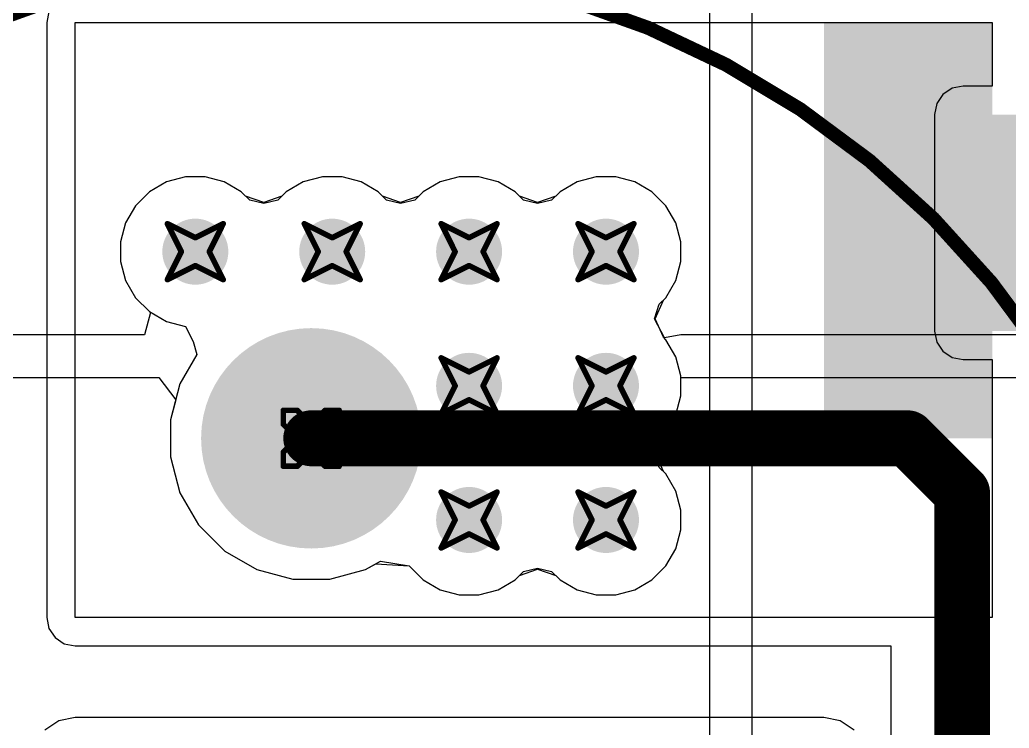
# Model space of a CAD drawing. Header units: inches. Extents: x -36 to 349, y -11 to 240.
# Drawn here: x 33.36 to 42.36, y 29.15 to 35.58 of the extents above; entities that cross this region are included whole.
import ezdxf

# ---------------------------------------------------------------- set-up
doc = ezdxf.new("R2010")
doc.units = ezdxf.units.IN
for name, color, linetype in [('Bottom Layer', 5, 'Continuous'), ('Bottom Solder', 6, 'Continuous'), ('Drill Drawing', 1, 'Continuous'), ('Layer 1', 16, 'Continuous'), ('Layer 2', 76, 'Continuous'), ('Multi-Layer', 9, 'Continuous'), ('Pad Holes', 156, 'Continuous'), ('Top Layer', 1, 'Continuous'), ('Top Overlay', 2, 'Continuous'), ('Top Paste', 8, 'Continuous'), ('Top Solder', 216, 'Continuous'), ('Via Holes', 16, 'Continuous')]:
    doc.layers.add(name, color=color, linetype=linetype)

# ---------------------------------------------------------------- blocks, each defined once
blk = doc.blocks.new('N___T___P___316')
at = {"layer": 'Top Layer'}
for points in [[(-0.381, -1.0192), (0.381, -1.0192), (0.381, 0.9491), (-0.381, 0.9491)], [(-0.6985, -0.3175), (-0.6985, 0.3175), (-0.2413, 0.3175), (-0.2413, -0.3175)], [(0.2413, -0.3175), (0.2413, 0.3175), (0.6985, 0.3175), (0.6985, -0.3175)]]:
    blk.add_hatch(color=1, dxfattribs=at).paths.add_polyline_path(points)
at = {"layer": 'Top Paste'}
for points in [[(-0.6985, -0.3175), (-0.6985, 0.3175), (-0.2413, 0.3175), (-0.2413, -0.3175)], [(0.2413, -0.3175), (0.2413, 0.3175), (0.6985, 0.3175), (0.6985, -0.3175)]]:
    blk.add_hatch(color=8, dxfattribs=at).paths.add_polyline_path(points)
blk = doc.blocks.new('SCCU25B256SRB_424')
at = {"layer": 'Bottom Layer'}
h = blk.add_hatch(color=5, dxfattribs=at)
edge = h.paths.add_edge_path()
edge.add_arc((3.66, 0), 0.9, 0, 360)
at = {"layer": 'Bottom Solder'}
h = blk.add_hatch(color=6, dxfattribs=at)
edge = h.paths.add_edge_path()
edge.add_arc((3.66, 0), 1.0016, 0, 360)
at = {"layer": 'Layer 1'}
h = blk.add_hatch(color=16, dxfattribs=at)
edge = h.paths.add_edge_path()
edge.add_arc((3.66, 0), 0.9, 0, 360)
at = {"layer": 'Layer 2'}
h = blk.add_hatch(color=76, dxfattribs=at)
edge = h.paths.add_edge_path()
edge.add_arc((3.66, 0), 0.9, 0, 360)
at = {"layer": 'Multi-Layer'}
h = blk.add_hatch(color=9, dxfattribs=at)
edge = h.paths.add_edge_path()
edge.add_arc((3.66, 0), 0.9, 0, 360)
at = {"layer": 'Pad Holes'}
h = blk.add_hatch(color=7, dxfattribs=at)
edge = h.paths.add_edge_path()
edge.add_arc((3.66, 0), 0.46, 0, 360)
at = {"layer": 'Top Layer'}
h = blk.add_hatch(color=1, dxfattribs=at)
edge = h.paths.add_edge_path()
edge.add_arc((3.66, 0), 0.9, 0, 360)
at = {"layer": 'Top Solder'}
h = blk.add_hatch(color=216, dxfattribs=at)
edge = h.paths.add_edge_path()
edge.add_arc((3.66, 0), 1.0016, 0, 360)
at = {"layer": 'Top Overlay'}
blk.add_lwpolyline([(8, 0, 0.127, 0.127, 1), (-8, 0, 0.127, 0.127, 1)], format="xyseb", close=True, dxfattribs=at)

msp = doc.modelspace()

# ---------------------------------------------------------------- hatches: boundary and pattern name
at = {"layer": 'Bottom Layer'}
h = msp.add_hatch(color=5, dxfattribs=at)
edge = h.paths.add_edge_path()
edge.add_arc((34.9594, 33.4772), 0.3, 0, 360)
h = msp.add_hatch(color=5, dxfattribs=at)
edge = h.paths.add_edge_path()
edge.add_arc((36.204, 33.4772), 0.3, 0, 360)
h = msp.add_hatch(color=5, dxfattribs=at)
edge = h.paths.add_edge_path()
edge.add_arc((37.4486, 33.4772), 0.3, 0, 360)
h = msp.add_hatch(color=5, dxfattribs=at)
edge = h.paths.add_edge_path()
edge.add_arc((38.6932, 33.4772), 0.3, 0, 360)
h = msp.add_hatch(color=5, dxfattribs=at)
edge = h.paths.add_edge_path()
edge.add_arc((37.4486, 32.258), 0.3, 0, 360)
h = msp.add_hatch(color=5, dxfattribs=at)
edge = h.paths.add_edge_path()
edge.add_arc((38.6932, 32.258), 0.3, 0, 360)
h = msp.add_hatch(color=5, dxfattribs=at)
edge = h.paths.add_edge_path()
edge.add_arc((37.4486, 31.0388), 0.3, 0, 360)
h = msp.add_hatch(color=5, dxfattribs=at)
edge = h.paths.add_edge_path()
edge.add_arc((38.6932, 31.0388), 0.3, 0, 360)
at = {"layer": 'Layer 1'}
h = msp.add_hatch(color=16, dxfattribs=at)
edge = h.paths.add_edge_path()
edge.add_arc((34.9594, 33.4772), 0.3, 0, 360)
h = msp.add_hatch(color=16, dxfattribs=at)
edge = h.paths.add_edge_path()
edge.add_arc((36.204, 33.4772), 0.3, 0, 360)
h = msp.add_hatch(color=16, dxfattribs=at)
edge = h.paths.add_edge_path()
edge.add_arc((37.4486, 33.4772), 0.3, 0, 360)
h = msp.add_hatch(color=16, dxfattribs=at)
edge = h.paths.add_edge_path()
edge.add_arc((38.6932, 33.4772), 0.3, 0, 360)
h = msp.add_hatch(color=16, dxfattribs=at)
edge = h.paths.add_edge_path()
edge.add_arc((37.4486, 32.258), 0.3, 0, 360)
h = msp.add_hatch(color=16, dxfattribs=at)
edge = h.paths.add_edge_path()
edge.add_arc((38.6932, 32.258), 0.3, 0, 360)
h = msp.add_hatch(color=16, dxfattribs=at)
edge = h.paths.add_edge_path()
edge.add_arc((37.4486, 31.0388), 0.3, 0, 360)
h = msp.add_hatch(color=16, dxfattribs=at)
edge = h.paths.add_edge_path()
edge.add_arc((38.6932, 31.0388), 0.3, 0, 360)
at = {"layer": 'Layer 2'}
h = msp.add_hatch(color=76, dxfattribs=at)
edge = h.paths.add_edge_path()
edge.add_arc((34.9594, 33.4772), 0.3, 0, 360)
h = msp.add_hatch(color=76, dxfattribs=at)
edge = h.paths.add_edge_path()
edge.add_arc((36.204, 33.4772), 0.3, 0, 360)
h = msp.add_hatch(color=76, dxfattribs=at)
edge = h.paths.add_edge_path()
edge.add_arc((37.4486, 33.4772), 0.3, 0, 360)
h = msp.add_hatch(color=76, dxfattribs=at)
edge = h.paths.add_edge_path()
edge.add_arc((38.6932, 33.4772), 0.3, 0, 360)
h = msp.add_hatch(color=76, dxfattribs=at)
edge = h.paths.add_edge_path()
edge.add_arc((37.4486, 32.258), 0.3, 0, 360)
h = msp.add_hatch(color=76, dxfattribs=at)
edge = h.paths.add_edge_path()
edge.add_arc((38.6932, 32.258), 0.3, 0, 360)
h = msp.add_hatch(color=76, dxfattribs=at)
edge = h.paths.add_edge_path()
edge.add_arc((37.4486, 31.0388), 0.3, 0, 360)
h = msp.add_hatch(color=76, dxfattribs=at)
edge = h.paths.add_edge_path()
edge.add_arc((38.6932, 31.0388), 0.3, 0, 360)
at = {"layer": 'Top Layer'}
msp.add_hatch(color=1, dxfattribs=at).paths.add_polyline_path([(40.6744, 31.781), (42.2051, 31.781), (42.2051, 35.56), (40.6744, 35.56)])
h = msp.add_hatch(color=1, dxfattribs=at)
edge = h.paths.add_edge_path()
edge.add_arc((34.9594, 33.4772), 0.3, 0, 360)
h = msp.add_hatch(color=1, dxfattribs=at)
edge = h.paths.add_edge_path()
edge.add_arc((36.204, 33.4772), 0.3, 0, 360)
h = msp.add_hatch(color=1, dxfattribs=at)
edge = h.paths.add_edge_path()
edge.add_arc((37.4486, 33.4772), 0.3, 0, 360)
h = msp.add_hatch(color=1, dxfattribs=at)
edge = h.paths.add_edge_path()
edge.add_arc((38.6932, 33.4772), 0.3, 0, 360)
h = msp.add_hatch(color=1, dxfattribs=at)
edge = h.paths.add_edge_path()
edge.add_arc((37.4486, 32.258), 0.3, 0, 360)
h = msp.add_hatch(color=1, dxfattribs=at)
edge = h.paths.add_edge_path()
edge.add_arc((38.6932, 32.258), 0.3, 0, 360)
h = msp.add_hatch(color=1, dxfattribs=at)
edge = h.paths.add_edge_path()
edge.add_arc((37.4486, 31.0388), 0.3, 0, 360)
h = msp.add_hatch(color=1, dxfattribs=at)
edge = h.paths.add_edge_path()
edge.add_arc((38.6932, 31.0388), 0.3, 0, 360)
at = {"layer": 'Via Holes'}
h = msp.add_hatch(color=7, dxfattribs=at)
edge = h.paths.add_edge_path()
edge.add_arc((34.9594, 33.4772), 0.15, 0, 360)
h = msp.add_hatch(color=7, dxfattribs=at)
edge = h.paths.add_edge_path()
edge.add_arc((36.204, 33.4772), 0.15, 0, 360)
h = msp.add_hatch(color=7, dxfattribs=at)
edge = h.paths.add_edge_path()
edge.add_arc((37.4486, 33.4772), 0.15, 0, 360)
h = msp.add_hatch(color=7, dxfattribs=at)
edge = h.paths.add_edge_path()
edge.add_arc((38.6932, 33.4772), 0.15, 0, 360)
h = msp.add_hatch(color=7, dxfattribs=at)
edge = h.paths.add_edge_path()
edge.add_arc((37.4486, 32.258), 0.15, 0, 360)
h = msp.add_hatch(color=7, dxfattribs=at)
edge = h.paths.add_edge_path()
edge.add_arc((38.6932, 32.258), 0.15, 0, 360)
h = msp.add_hatch(color=7, dxfattribs=at)
edge = h.paths.add_edge_path()
edge.add_arc((37.4486, 31.0388), 0.15, 0, 360)
h = msp.add_hatch(color=7, dxfattribs=at)
edge = h.paths.add_edge_path()
edge.add_arc((38.6932, 31.0388), 0.15, 0, 360)

# ---------------------------------------------------------------- linework, layer by layer
at = {"layer": 'Bottom Layer'}
for p, q in [((34.6965, 34.1118), (34.5413, 34.0221)), ((34.8697, 34.1582), (34.6965, 34.1118)), ((35.0491, 34.1582), (34.8697, 34.1582)), ((35.2223, 34.1118), (35.0491, 34.1582)), ((35.3775, 34.0221), (35.2223, 34.1118)), ((35.9411, 34.1118), (35.7859, 34.0221)), ((36.1143, 34.1582), (35.9411, 34.1118)), ((36.2937, 34.1582), (36.1143, 34.1582)), ((36.4669, 34.1118), (36.2937, 34.1582)), ((36.6221, 34.0221), (36.4669, 34.1118)), ((37.1857, 34.1118), (37.0305, 34.0221)), ((37.3589, 34.1582), (37.1857, 34.1118)), ((37.5383, 34.1582), (37.3589, 34.1582)), ((37.7115, 34.1118), (37.5383, 34.1582)), ((37.8667, 34.0221), (37.7115, 34.1118)), ((38.4303, 34.1118), (38.2751, 34.0221)), ((38.6035, 34.1582), (38.4303, 34.1118)), ((38.7829, 34.1582), (38.6035, 34.1582)), ((38.9561, 34.1118), (38.7829, 34.1582)), ((39.1113, 34.0221), (38.9561, 34.1118)), ((34.5413, 34.0221), (34.4145, 33.8953)), ((35.4538, 33.9459), (35.3775, 34.0221)), ((35.7859, 34.0221), (35.7096, 33.9459)), ((36.6984, 33.9459), (36.6221, 34.0221)), ((37.0305, 34.0221), (36.9542, 33.9459)), ((37.943, 33.9459), (37.8667, 34.0221)), ((38.2751, 34.0221), (38.1988, 33.9459)), ((39.2381, 33.8953), (39.1113, 34.0221)), ((35.5817, 33.9144), (35.4538, 33.9459)), ((35.7096, 33.9459), (35.5817, 33.9144)), ((36.8263, 33.9144), (36.6984, 33.9459)), ((36.9542, 33.9459), (36.8263, 33.9144)), ((38.0709, 33.9144), (37.943, 33.9459)), ((38.1988, 33.9459), (38.0709, 33.9144)), ((34.4145, 33.8953), (34.3248, 33.7401)), ((39.3278, 33.7401), (39.2381, 33.8953)), ((34.3248, 33.7401), (34.2784, 33.5669)), ((39.3742, 33.5669), (39.3278, 33.7401)), ((34.2784, 33.5669), (34.2784, 33.3875)), ((39.3742, 33.3875), (39.3742, 33.5669)), ((34.2784, 33.3875), (34.3248, 33.2143)), ((39.3278, 33.2143), (39.3742, 33.3875)), ((34.3248, 33.2143), (34.4145, 33.0591)), ((39.2381, 33.0591), (39.3278, 33.2143)), ((34.4145, 33.0591), (34.5413, 32.9323)), ((39.178, 32.9989), (39.2381, 33.0591)), ((34.5527, 32.9257), (34.4983, 32.7227)), ((34.5413, 32.9323), (34.5527, 32.9257)), ((39.1333, 32.8676), (39.178, 32.9989)), ((39.1338, 32.8661), (39.1333, 32.8676)), ((39.2255, 32.6931), (39.1338, 32.8661)), ((34.4983, 32.7227), (25.155, 32.7227)), ((39.3742, 32.7227), (39.2255, 32.6931)), ((43.4214, 32.7227), (39.3742, 32.7227)), ((25.155, 32.3342), (34.6283, 32.3342)), ((34.6283, 32.3342), (34.7809, 32.1312)), ((39.3742, 32.1683), (39.3742, 32.3342)), ((39.3742, 32.3342), (43.4214, 32.3342)), ((34.7809, 32.1312), (34.7323, 31.9496)), ((39.3278, 31.9951), (39.3742, 32.1683)), ((34.7323, 31.9496), (34.7323, 31.6123)), ((39.2381, 31.8399), (39.3278, 31.9951)), ((39.1333, 31.6484), (39.178, 31.7797)), ((39.178, 31.7797), (39.2381, 31.8399)), ((34.7323, 31.6123), (34.8196, 31.2865)), ((39.178, 31.5171), (39.1333, 31.6484)), ((39.2381, 31.4569), (39.178, 31.5171)), ((39.3278, 31.3017), (39.2381, 31.4569)), ((34.8196, 31.2865), (34.9882, 30.9944)), ((39.3742, 31.1285), (39.3278, 31.3017)), ((39.3742, 30.9491), (39.3742, 31.1285)), ((34.9882, 30.9944), (35.2267, 30.7559)), ((39.3278, 30.7759), (39.3742, 30.9491)), ((39.2381, 30.6207), (39.3278, 30.7759)), ((35.2267, 30.7559), (35.5188, 30.5873)), ((35.5188, 30.5873), (35.8447, 30.5)), ((36.1819, 30.5), (36.5077, 30.5873)), ((36.5077, 30.5873), (36.6433, 30.6656)), ((36.6433, 30.6656), (36.9037, 30.6207)), ((36.9037, 30.6207), (37.0305, 30.4939)), ((37.943, 30.5701), (38.0709, 30.6016)), ((38.0709, 30.6016), (38.1988, 30.5701)), ((39.1113, 30.4939), (39.2381, 30.6207)), ((35.8447, 30.5), (36.1819, 30.5)), ((37.8667, 30.4939), (37.943, 30.5701)), ((38.1988, 30.5701), (38.2751, 30.4939)), ((37.0305, 30.4939), (37.1857, 30.4042)), ((37.7115, 30.4042), (37.8667, 30.4939)), ((38.2751, 30.4939), (38.4303, 30.4042)), ((38.9561, 30.4042), (39.1113, 30.4939)), ((37.1857, 30.4042), (37.3589, 30.3578)), ((37.3589, 30.3578), (37.5383, 30.3578)), ((37.5383, 30.3578), (37.7115, 30.4042)), ((38.4303, 30.4042), (38.6035, 30.3578)), ((38.6035, 30.3578), (38.7829, 30.3578)), ((38.7829, 30.3578), (38.9561, 30.4042))]:
    msp.add_line(p, q, dxfattribs=at)
at = {"layer": 'Drill Drawing'}
for points in [[(34.7054, 33.7312, 0.0508, 0.0508, 0), (34.9594, 33.6042, 0.0508, 0.0508, 0)], [(34.7054, 33.7312, 0.0508, 0.0508, 0), (34.8324, 33.4772, 0.0508, 0.0508, 0)], [(34.9594, 33.6042, 0.0508, 0.0508, 0), (35.2134, 33.7312, 0.0508, 0.0508, 0)], [(35.0864, 33.4772, 0.0508, 0.0508, 0), (35.2134, 33.7312, 0.0508, 0.0508, 0)], [(35.95, 33.7312, 0.0508, 0.0508, 0), (36.204, 33.6042, 0.0508, 0.0508, 0)], [(35.95, 33.7312, 0.0508, 0.0508, 0), (36.077, 33.4772, 0.0508, 0.0508, 0)], [(36.204, 33.6042, 0.0508, 0.0508, 0), (36.458, 33.7312, 0.0508, 0.0508, 0)], [(36.331, 33.4772, 0.0508, 0.0508, 0), (36.458, 33.7312, 0.0508, 0.0508, 0)], [(37.1946, 33.7312, 0.0508, 0.0508, 0), (37.4486, 33.6042, 0.0508, 0.0508, 0)], [(37.1946, 33.7312, 0.0508, 0.0508, 0), (37.3216, 33.4772, 0.0508, 0.0508, 0)], [(37.4486, 33.6042, 0.0508, 0.0508, 0), (37.7026, 33.7312, 0.0508, 0.0508, 0)], [(37.5756, 33.4772, 0.0508, 0.0508, 0), (37.7026, 33.7312, 0.0508, 0.0508, 0)], [(38.4392, 33.7312, 0.0508, 0.0508, 0), (38.6932, 33.6042, 0.0508, 0.0508, 0)], [(38.4392, 33.7312, 0.0508, 0.0508, 0), (38.5662, 33.4772, 0.0508, 0.0508, 0)], [(38.6932, 33.6042, 0.0508, 0.0508, 0), (38.9472, 33.7312, 0.0508, 0.0508, 0)], [(38.8202, 33.4772, 0.0508, 0.0508, 0), (38.9472, 33.7312, 0.0508, 0.0508, 0)], [(34.7054, 33.2232, 0.0508, 0.0508, 0), (34.8324, 33.4772, 0.0508, 0.0508, 0)], [(35.0864, 33.4772, 0.0508, 0.0508, 0), (35.2134, 33.2232, 0.0508, 0.0508, 0)], [(35.95, 33.2232, 0.0508, 0.0508, 0), (36.077, 33.4772, 0.0508, 0.0508, 0)], [(36.331, 33.4772, 0.0508, 0.0508, 0), (36.458, 33.2232, 0.0508, 0.0508, 0)], [(37.1946, 33.2232, 0.0508, 0.0508, 0), (37.3216, 33.4772, 0.0508, 0.0508, 0)], [(37.5756, 33.4772, 0.0508, 0.0508, 0), (37.7026, 33.2232, 0.0508, 0.0508, 0)], [(38.4392, 33.2232, 0.0508, 0.0508, 0), (38.5662, 33.4772, 0.0508, 0.0508, 0)], [(38.8202, 33.4772, 0.0508, 0.0508, 0), (38.9472, 33.2232, 0.0508, 0.0508, 0)], [(34.7054, 33.2232, 0.0508, 0.0508, 0), (34.9594, 33.3502, 0.0508, 0.0508, 0)], [(34.9594, 33.3502, 0.0508, 0.0508, 0), (35.2134, 33.2232, 0.0508, 0.0508, 0)], [(35.95, 33.2232, 0.0508, 0.0508, 0), (36.204, 33.3502, 0.0508, 0.0508, 0)], [(36.204, 33.3502, 0.0508, 0.0508, 0), (36.458, 33.2232, 0.0508, 0.0508, 0)], [(37.1946, 33.2232, 0.0508, 0.0508, 0), (37.4486, 33.3502, 0.0508, 0.0508, 0)], [(37.4486, 33.3502, 0.0508, 0.0508, 0), (37.7026, 33.2232, 0.0508, 0.0508, 0)], [(38.4392, 33.2232, 0.0508, 0.0508, 0), (38.6932, 33.3502, 0.0508, 0.0508, 0)], [(38.6932, 33.3502, 0.0508, 0.0508, 0), (38.9472, 33.2232, 0.0508, 0.0508, 0)], [(37.1946, 32.512, 0.0508, 0.0508, 0), (37.4486, 32.385, 0.0508, 0.0508, 0)], [(37.1946, 32.512, 0.0508, 0.0508, 0), (37.3216, 32.258, 0.0508, 0.0508, 0)], [(37.4486, 32.385, 0.0508, 0.0508, 0), (37.7026, 32.512, 0.0508, 0.0508, 0)], [(37.5756, 32.258, 0.0508, 0.0508, 0), (37.7026, 32.512, 0.0508, 0.0508, 0)], [(38.4392, 32.512, 0.0508, 0.0508, 0), (38.6932, 32.385, 0.0508, 0.0508, 0)], [(38.4392, 32.512, 0.0508, 0.0508, 0), (38.5662, 32.258, 0.0508, 0.0508, 0)], [(38.6932, 32.385, 0.0508, 0.0508, 0), (38.9472, 32.512, 0.0508, 0.0508, 0)], [(38.8202, 32.258, 0.0508, 0.0508, 0), (38.9472, 32.512, 0.0508, 0.0508, 0)], [(37.1946, 32.004, 0.0508, 0.0508, 0), (37.3216, 32.258, 0.0508, 0.0508, 0)], [(37.5756, 32.258, 0.0508, 0.0508, 0), (37.7026, 32.004, 0.0508, 0.0508, 0)], [(38.4392, 32.004, 0.0508, 0.0508, 0), (38.5662, 32.258, 0.0508, 0.0508, 0)], [(38.8202, 32.258, 0.0508, 0.0508, 0), (38.9472, 32.004, 0.0508, 0.0508, 0)], [(37.1946, 32.004, 0.0508, 0.0508, 0), (37.4486, 32.131, 0.0508, 0.0508, 0)], [(37.4486, 32.131, 0.0508, 0.0508, 0), (37.7026, 32.004, 0.0508, 0.0508, 0)], [(38.4392, 32.004, 0.0508, 0.0508, 0), (38.6932, 32.131, 0.0508, 0.0508, 0)], [(38.6932, 32.131, 0.0508, 0.0508, 0), (38.9472, 32.004, 0.0508, 0.0508, 0)], [(35.7593, 31.908, 0.0508, 0.0508, 0), (35.7593, 32.035, 0.0508, 0.0508, 0)], [(35.7593, 32.035, 0.0508, 0.0508, 0), (35.8863, 32.035, 0.0508, 0.0508, 0)], [(35.8863, 32.035, 0.0508, 0.0508, 0), (36.0133, 31.908, 0.0508, 0.0508, 0)], [(36.0133, 31.908, 0.0508, 0.0508, 0), (36.1403, 32.035, 0.0508, 0.0508, 0)], [(36.1403, 32.035, 0.0508, 0.0508, 0), (36.2673, 32.035, 0.0508, 0.0508, 0)], [(36.2673, 31.908, 0.0508, 0.0508, 0), (36.2673, 32.035, 0.0508, 0.0508, 0)], [(35.7593, 31.908, 0.0508, 0.0508, 0), (35.8863, 31.781, 0.0508, 0.0508, 0)], [(36.1403, 31.781, 0.0508, 0.0508, 0), (36.2673, 31.908, 0.0508, 0.0508, 0)], [(35.7593, 31.654, 0.0508, 0.0508, 0), (35.8863, 31.781, 0.0508, 0.0508, 0)], [(36.1403, 31.781, 0.0508, 0.0508, 0), (36.2673, 31.654, 0.0508, 0.0508, 0)], [(35.7593, 31.527, 0.0508, 0.0508, 0), (35.7593, 31.654, 0.0508, 0.0508, 0)], [(35.8863, 31.527, 0.0508, 0.0508, 0), (36.0133, 31.654, 0.0508, 0.0508, 0)], [(36.0133, 31.654, 0.0508, 0.0508, 0), (36.1403, 31.527, 0.0508, 0.0508, 0)], [(36.2673, 31.527, 0.0508, 0.0508, 0), (36.2673, 31.654, 0.0508, 0.0508, 0)], [(35.7593, 31.527, 0.0508, 0.0508, 0), (35.8863, 31.527, 0.0508, 0.0508, 0)], [(36.1403, 31.527, 0.0508, 0.0508, 0), (36.2673, 31.527, 0.0508, 0.0508, 0)], [(37.1946, 31.2928, 0.0508, 0.0508, 0), (37.4486, 31.1658, 0.0508, 0.0508, 0)], [(37.1946, 31.2928, 0.0508, 0.0508, 0), (37.3216, 31.0388, 0.0508, 0.0508, 0)], [(37.4486, 31.1658, 0.0508, 0.0508, 0), (37.7026, 31.2928, 0.0508, 0.0508, 0)], [(37.5756, 31.0388, 0.0508, 0.0508, 0), (37.7026, 31.2928, 0.0508, 0.0508, 0)], [(38.4392, 31.2928, 0.0508, 0.0508, 0), (38.6932, 31.1658, 0.0508, 0.0508, 0)], [(38.4392, 31.2928, 0.0508, 0.0508, 0), (38.5662, 31.0388, 0.0508, 0.0508, 0)], [(38.6932, 31.1658, 0.0508, 0.0508, 0), (38.9472, 31.2928, 0.0508, 0.0508, 0)], [(38.8202, 31.0388, 0.0508, 0.0508, 0), (38.9472, 31.2928, 0.0508, 0.0508, 0)], [(37.1946, 30.7848, 0.0508, 0.0508, 0), (37.3216, 31.0388, 0.0508, 0.0508, 0)], [(37.5756, 31.0388, 0.0508, 0.0508, 0), (37.7026, 30.7848, 0.0508, 0.0508, 0)], [(38.4392, 30.7848, 0.0508, 0.0508, 0), (38.5662, 31.0388, 0.0508, 0.0508, 0)], [(38.8202, 31.0388, 0.0508, 0.0508, 0), (38.9472, 30.7848, 0.0508, 0.0508, 0)], [(37.1946, 30.7848, 0.0508, 0.0508, 0), (37.4486, 30.9118, 0.0508, 0.0508, 0)], [(37.4486, 30.9118, 0.0508, 0.0508, 0), (37.7026, 30.7848, 0.0508, 0.0508, 0)], [(38.4392, 30.7848, 0.0508, 0.0508, 0), (38.6932, 30.9118, 0.0508, 0.0508, 0)], [(38.6932, 30.9118, 0.0508, 0.0508, 0), (38.9472, 30.7848, 0.0508, 0.0508, 0)]]:
    msp.add_lwpolyline(points, format="xyseb", dxfattribs=at)
for points in [[(34.6927, 33.7312, 0.0254, 0.0254, 1), (34.7181, 33.7312, 0.0254, 0.0254, 1)], [(34.6927, 33.7312, 0.0254, 0.0254, 1), (34.7181, 33.7312, 0.0254, 0.0254, 1)], [(35.2007, 33.7312, 0.0254, 0.0254, 1), (35.2261, 33.7312, 0.0254, 0.0254, 1)], [(35.2007, 33.7312, 0.0254, 0.0254, 1), (35.2261, 33.7312, 0.0254, 0.0254, 1)], [(35.9373, 33.7312, 0.0254, 0.0254, 1), (35.9627, 33.7312, 0.0254, 0.0254, 1)], [(35.9373, 33.7312, 0.0254, 0.0254, 1), (35.9627, 33.7312, 0.0254, 0.0254, 1)], [(36.4453, 33.7312, 0.0254, 0.0254, 1), (36.4707, 33.7312, 0.0254, 0.0254, 1)], [(36.4453, 33.7312, 0.0254, 0.0254, 1), (36.4707, 33.7312, 0.0254, 0.0254, 1)], [(37.1819, 33.7312, 0.0254, 0.0254, 1), (37.2073, 33.7312, 0.0254, 0.0254, 1)], [(37.1819, 33.7312, 0.0254, 0.0254, 1), (37.2073, 33.7312, 0.0254, 0.0254, 1)], [(37.6899, 33.7312, 0.0254, 0.0254, 1), (37.7153, 33.7312, 0.0254, 0.0254, 1)], [(37.6899, 33.7312, 0.0254, 0.0254, 1), (37.7153, 33.7312, 0.0254, 0.0254, 1)], [(38.4265, 33.7312, 0.0254, 0.0254, 1), (38.4519, 33.7312, 0.0254, 0.0254, 1)], [(38.4265, 33.7312, 0.0254, 0.0254, 1), (38.4519, 33.7312, 0.0254, 0.0254, 1)], [(38.9345, 33.7312, 0.0254, 0.0254, 1), (38.9599, 33.7312, 0.0254, 0.0254, 1)], [(38.9345, 33.7312, 0.0254, 0.0254, 1), (38.9599, 33.7312, 0.0254, 0.0254, 1)], [(34.9467, 33.6042, 0.0254, 0.0254, 1), (34.9721, 33.6042, 0.0254, 0.0254, 1)], [(34.9467, 33.6042, 0.0254, 0.0254, 1), (34.9721, 33.6042, 0.0254, 0.0254, 1)], [(36.1913, 33.6042, 0.0254, 0.0254, 1), (36.2167, 33.6042, 0.0254, 0.0254, 1)], [(36.1913, 33.6042, 0.0254, 0.0254, 1), (36.2167, 33.6042, 0.0254, 0.0254, 1)], [(37.4359, 33.6042, 0.0254, 0.0254, 1), (37.4613, 33.6042, 0.0254, 0.0254, 1)], [(37.4359, 33.6042, 0.0254, 0.0254, 1), (37.4613, 33.6042, 0.0254, 0.0254, 1)], [(38.6805, 33.6042, 0.0254, 0.0254, 1), (38.7059, 33.6042, 0.0254, 0.0254, 1)], [(38.6805, 33.6042, 0.0254, 0.0254, 1), (38.7059, 33.6042, 0.0254, 0.0254, 1)], [(34.8197, 33.4772, 0.0254, 0.0254, 1), (34.8451, 33.4772, 0.0254, 0.0254, 1)], [(34.8197, 33.4772, 0.0254, 0.0254, 1), (34.8451, 33.4772, 0.0254, 0.0254, 1)], [(35.0737, 33.4772, 0.0254, 0.0254, 1), (35.0991, 33.4772, 0.0254, 0.0254, 1)], [(35.0737, 33.4772, 0.0254, 0.0254, 1), (35.0991, 33.4772, 0.0254, 0.0254, 1)], [(36.0643, 33.4772, 0.0254, 0.0254, 1), (36.0897, 33.4772, 0.0254, 0.0254, 1)], [(36.0643, 33.4772, 0.0254, 0.0254, 1), (36.0897, 33.4772, 0.0254, 0.0254, 1)], [(36.3183, 33.4772, 0.0254, 0.0254, 1), (36.3437, 33.4772, 0.0254, 0.0254, 1)], [(36.3183, 33.4772, 0.0254, 0.0254, 1), (36.3437, 33.4772, 0.0254, 0.0254, 1)], [(37.3089, 33.4772, 0.0254, 0.0254, 1), (37.3343, 33.4772, 0.0254, 0.0254, 1)], [(37.3089, 33.4772, 0.0254, 0.0254, 1), (37.3343, 33.4772, 0.0254, 0.0254, 1)], [(37.5629, 33.4772, 0.0254, 0.0254, 1), (37.5883, 33.4772, 0.0254, 0.0254, 1)], [(37.5629, 33.4772, 0.0254, 0.0254, 1), (37.5883, 33.4772, 0.0254, 0.0254, 1)], [(38.5535, 33.4772, 0.0254, 0.0254, 1), (38.5789, 33.4772, 0.0254, 0.0254, 1)], [(38.5535, 33.4772, 0.0254, 0.0254, 1), (38.5789, 33.4772, 0.0254, 0.0254, 1)], [(38.8075, 33.4772, 0.0254, 0.0254, 1), (38.8329, 33.4772, 0.0254, 0.0254, 1)], [(38.8075, 33.4772, 0.0254, 0.0254, 1), (38.8329, 33.4772, 0.0254, 0.0254, 1)], [(34.9467, 33.3502, 0.0254, 0.0254, 1), (34.9721, 33.3502, 0.0254, 0.0254, 1)], [(34.9467, 33.3502, 0.0254, 0.0254, 1), (34.9721, 33.3502, 0.0254, 0.0254, 1)], [(36.1913, 33.3502, 0.0254, 0.0254, 1), (36.2167, 33.3502, 0.0254, 0.0254, 1)], [(36.1913, 33.3502, 0.0254, 0.0254, 1), (36.2167, 33.3502, 0.0254, 0.0254, 1)], [(37.4359, 33.3502, 0.0254, 0.0254, 1), (37.4613, 33.3502, 0.0254, 0.0254, 1)], [(37.4359, 33.3502, 0.0254, 0.0254, 1), (37.4613, 33.3502, 0.0254, 0.0254, 1)], [(38.6805, 33.3502, 0.0254, 0.0254, 1), (38.7059, 33.3502, 0.0254, 0.0254, 1)], [(38.6805, 33.3502, 0.0254, 0.0254, 1), (38.7059, 33.3502, 0.0254, 0.0254, 1)], [(34.6927, 33.2232, 0.0254, 0.0254, 1), (34.7181, 33.2232, 0.0254, 0.0254, 1)], [(34.6927, 33.2232, 0.0254, 0.0254, 1), (34.7181, 33.2232, 0.0254, 0.0254, 1)], [(35.2007, 33.2232, 0.0254, 0.0254, 1), (35.2261, 33.2232, 0.0254, 0.0254, 1)], [(35.2007, 33.2232, 0.0254, 0.0254, 1), (35.2261, 33.2232, 0.0254, 0.0254, 1)], [(35.9373, 33.2232, 0.0254, 0.0254, 1), (35.9627, 33.2232, 0.0254, 0.0254, 1)], [(35.9373, 33.2232, 0.0254, 0.0254, 1), (35.9627, 33.2232, 0.0254, 0.0254, 1)], [(36.4453, 33.2232, 0.0254, 0.0254, 1), (36.4707, 33.2232, 0.0254, 0.0254, 1)], [(36.4453, 33.2232, 0.0254, 0.0254, 1), (36.4707, 33.2232, 0.0254, 0.0254, 1)], [(37.1819, 33.2232, 0.0254, 0.0254, 1), (37.2073, 33.2232, 0.0254, 0.0254, 1)], [(37.1819, 33.2232, 0.0254, 0.0254, 1), (37.2073, 33.2232, 0.0254, 0.0254, 1)], [(37.6899, 33.2232, 0.0254, 0.0254, 1), (37.7153, 33.2232, 0.0254, 0.0254, 1)], [(37.6899, 33.2232, 0.0254, 0.0254, 1), (37.7153, 33.2232, 0.0254, 0.0254, 1)], [(38.4265, 33.2232, 0.0254, 0.0254, 1), (38.4519, 33.2232, 0.0254, 0.0254, 1)], [(38.4265, 33.2232, 0.0254, 0.0254, 1), (38.4519, 33.2232, 0.0254, 0.0254, 1)], [(38.9345, 33.2232, 0.0254, 0.0254, 1), (38.9599, 33.2232, 0.0254, 0.0254, 1)], [(38.9345, 33.2232, 0.0254, 0.0254, 1), (38.9599, 33.2232, 0.0254, 0.0254, 1)], [(37.1819, 32.512, 0.0254, 0.0254, 1), (37.2073, 32.512, 0.0254, 0.0254, 1)], [(37.1819, 32.512, 0.0254, 0.0254, 1), (37.2073, 32.512, 0.0254, 0.0254, 1)], [(37.6899, 32.512, 0.0254, 0.0254, 1), (37.7153, 32.512, 0.0254, 0.0254, 1)], [(37.6899, 32.512, 0.0254, 0.0254, 1), (37.7153, 32.512, 0.0254, 0.0254, 1)], [(38.4265, 32.512, 0.0254, 0.0254, 1), (38.4519, 32.512, 0.0254, 0.0254, 1)], [(38.4265, 32.512, 0.0254, 0.0254, 1), (38.4519, 32.512, 0.0254, 0.0254, 1)], [(38.9345, 32.512, 0.0254, 0.0254, 1), (38.9599, 32.512, 0.0254, 0.0254, 1)], [(38.9345, 32.512, 0.0254, 0.0254, 1), (38.9599, 32.512, 0.0254, 0.0254, 1)], [(37.4359, 32.385, 0.0254, 0.0254, 1), (37.4613, 32.385, 0.0254, 0.0254, 1)], [(37.4359, 32.385, 0.0254, 0.0254, 1), (37.4613, 32.385, 0.0254, 0.0254, 1)], [(38.6805, 32.385, 0.0254, 0.0254, 1), (38.7059, 32.385, 0.0254, 0.0254, 1)], [(38.6805, 32.385, 0.0254, 0.0254, 1), (38.7059, 32.385, 0.0254, 0.0254, 1)], [(37.3089, 32.258, 0.0254, 0.0254, 1), (37.3343, 32.258, 0.0254, 0.0254, 1)], [(37.3089, 32.258, 0.0254, 0.0254, 1), (37.3343, 32.258, 0.0254, 0.0254, 1)], [(37.5629, 32.258, 0.0254, 0.0254, 1), (37.5883, 32.258, 0.0254, 0.0254, 1)], [(37.5629, 32.258, 0.0254, 0.0254, 1), (37.5883, 32.258, 0.0254, 0.0254, 1)], [(38.5535, 32.258, 0.0254, 0.0254, 1), (38.5789, 32.258, 0.0254, 0.0254, 1)], [(38.5535, 32.258, 0.0254, 0.0254, 1), (38.5789, 32.258, 0.0254, 0.0254, 1)], [(38.8075, 32.258, 0.0254, 0.0254, 1), (38.8329, 32.258, 0.0254, 0.0254, 1)], [(38.8075, 32.258, 0.0254, 0.0254, 1), (38.8329, 32.258, 0.0254, 0.0254, 1)], [(37.4359, 32.131, 0.0254, 0.0254, 1), (37.4613, 32.131, 0.0254, 0.0254, 1)], [(37.4359, 32.131, 0.0254, 0.0254, 1), (37.4613, 32.131, 0.0254, 0.0254, 1)], [(38.6805, 32.131, 0.0254, 0.0254, 1), (38.7059, 32.131, 0.0254, 0.0254, 1)], [(38.6805, 32.131, 0.0254, 0.0254, 1), (38.7059, 32.131, 0.0254, 0.0254, 1)], [(35.7466, 32.035, 0.0254, 0.0254, 1), (35.772, 32.035, 0.0254, 0.0254, 1)], [(35.7466, 32.035, 0.0254, 0.0254, 1), (35.772, 32.035, 0.0254, 0.0254, 1)], [(35.8736, 32.035, 0.0254, 0.0254, 1), (35.899, 32.035, 0.0254, 0.0254, 1)], [(35.8736, 32.035, 0.0254, 0.0254, 1), (35.899, 32.035, 0.0254, 0.0254, 1)], [(36.1276, 32.035, 0.0254, 0.0254, 1), (36.153, 32.035, 0.0254, 0.0254, 1)], [(36.1276, 32.035, 0.0254, 0.0254, 1), (36.153, 32.035, 0.0254, 0.0254, 1)], [(36.2546, 32.035, 0.0254, 0.0254, 1), (36.28, 32.035, 0.0254, 0.0254, 1)], [(36.2546, 32.035, 0.0254, 0.0254, 1), (36.28, 32.035, 0.0254, 0.0254, 1)], [(37.1819, 32.004, 0.0254, 0.0254, 1), (37.2073, 32.004, 0.0254, 0.0254, 1)], [(37.1819, 32.004, 0.0254, 0.0254, 1), (37.2073, 32.004, 0.0254, 0.0254, 1)], [(37.6899, 32.004, 0.0254, 0.0254, 1), (37.7153, 32.004, 0.0254, 0.0254, 1)], [(37.6899, 32.004, 0.0254, 0.0254, 1), (37.7153, 32.004, 0.0254, 0.0254, 1)], [(38.4265, 32.004, 0.0254, 0.0254, 1), (38.4519, 32.004, 0.0254, 0.0254, 1)], [(38.4265, 32.004, 0.0254, 0.0254, 1), (38.4519, 32.004, 0.0254, 0.0254, 1)], [(38.9345, 32.004, 0.0254, 0.0254, 1), (38.9599, 32.004, 0.0254, 0.0254, 1)], [(38.9345, 32.004, 0.0254, 0.0254, 1), (38.9599, 32.004, 0.0254, 0.0254, 1)], [(35.7466, 31.908, 0.0254, 0.0254, 1), (35.772, 31.908, 0.0254, 0.0254, 1)], [(35.7466, 31.908, 0.0254, 0.0254, 1), (35.772, 31.908, 0.0254, 0.0254, 1)], [(36.0006, 31.908, 0.0254, 0.0254, 1), (36.026, 31.908, 0.0254, 0.0254, 1)], [(36.0006, 31.908, 0.0254, 0.0254, 1), (36.026, 31.908, 0.0254, 0.0254, 1)], [(36.2546, 31.908, 0.0254, 0.0254, 1), (36.28, 31.908, 0.0254, 0.0254, 1)], [(36.2546, 31.908, 0.0254, 0.0254, 1), (36.28, 31.908, 0.0254, 0.0254, 1)], [(35.8736, 31.781, 0.0254, 0.0254, 1), (35.899, 31.781, 0.0254, 0.0254, 1)], [(35.8736, 31.781, 0.0254, 0.0254, 1), (35.899, 31.781, 0.0254, 0.0254, 1)], [(36.1276, 31.781, 0.0254, 0.0254, 1), (36.153, 31.781, 0.0254, 0.0254, 1)], [(36.1276, 31.781, 0.0254, 0.0254, 1), (36.153, 31.781, 0.0254, 0.0254, 1)], [(35.7466, 31.654, 0.0254, 0.0254, 1), (35.772, 31.654, 0.0254, 0.0254, 1)], [(35.7466, 31.654, 0.0254, 0.0254, 1), (35.772, 31.654, 0.0254, 0.0254, 1)], [(36.0006, 31.654, 0.0254, 0.0254, 1), (36.026, 31.654, 0.0254, 0.0254, 1)], [(36.0006, 31.654, 0.0254, 0.0254, 1), (36.026, 31.654, 0.0254, 0.0254, 1)], [(36.2546, 31.654, 0.0254, 0.0254, 1), (36.28, 31.654, 0.0254, 0.0254, 1)], [(36.2546, 31.654, 0.0254, 0.0254, 1), (36.28, 31.654, 0.0254, 0.0254, 1)], [(35.7466, 31.527, 0.0254, 0.0254, 1), (35.772, 31.527, 0.0254, 0.0254, 1)], [(35.7466, 31.527, 0.0254, 0.0254, 1), (35.772, 31.527, 0.0254, 0.0254, 1)], [(35.8736, 31.527, 0.0254, 0.0254, 1), (35.899, 31.527, 0.0254, 0.0254, 1)], [(35.8736, 31.527, 0.0254, 0.0254, 1), (35.899, 31.527, 0.0254, 0.0254, 1)], [(36.1276, 31.527, 0.0254, 0.0254, 1), (36.153, 31.527, 0.0254, 0.0254, 1)], [(36.1276, 31.527, 0.0254, 0.0254, 1), (36.153, 31.527, 0.0254, 0.0254, 1)], [(36.2546, 31.527, 0.0254, 0.0254, 1), (36.28, 31.527, 0.0254, 0.0254, 1)], [(36.2546, 31.527, 0.0254, 0.0254, 1), (36.28, 31.527, 0.0254, 0.0254, 1)], [(37.1819, 31.2928, 0.0254, 0.0254, 1), (37.2073, 31.2928, 0.0254, 0.0254, 1)], [(37.1819, 31.2928, 0.0254, 0.0254, 1), (37.2073, 31.2928, 0.0254, 0.0254, 1)], [(37.6899, 31.2928, 0.0254, 0.0254, 1), (37.7153, 31.2928, 0.0254, 0.0254, 1)], [(37.6899, 31.2928, 0.0254, 0.0254, 1), (37.7153, 31.2928, 0.0254, 0.0254, 1)], [(38.4265, 31.2928, 0.0254, 0.0254, 1), (38.4519, 31.2928, 0.0254, 0.0254, 1)], [(38.4265, 31.2928, 0.0254, 0.0254, 1), (38.4519, 31.2928, 0.0254, 0.0254, 1)], [(38.9345, 31.2928, 0.0254, 0.0254, 1), (38.9599, 31.2928, 0.0254, 0.0254, 1)], [(38.9345, 31.2928, 0.0254, 0.0254, 1), (38.9599, 31.2928, 0.0254, 0.0254, 1)], [(37.4359, 31.1658, 0.0254, 0.0254, 1), (37.4613, 31.1658, 0.0254, 0.0254, 1)], [(37.4359, 31.1658, 0.0254, 0.0254, 1), (37.4613, 31.1658, 0.0254, 0.0254, 1)], [(38.6805, 31.1658, 0.0254, 0.0254, 1), (38.7059, 31.1658, 0.0254, 0.0254, 1)], [(38.6805, 31.1658, 0.0254, 0.0254, 1), (38.7059, 31.1658, 0.0254, 0.0254, 1)], [(37.3089, 31.0388, 0.0254, 0.0254, 1), (37.3343, 31.0388, 0.0254, 0.0254, 1)], [(37.3089, 31.0388, 0.0254, 0.0254, 1), (37.3343, 31.0388, 0.0254, 0.0254, 1)], [(37.5629, 31.0388, 0.0254, 0.0254, 1), (37.5883, 31.0388, 0.0254, 0.0254, 1)], [(37.5629, 31.0388, 0.0254, 0.0254, 1), (37.5883, 31.0388, 0.0254, 0.0254, 1)], [(38.5535, 31.0388, 0.0254, 0.0254, 1), (38.5789, 31.0388, 0.0254, 0.0254, 1)], [(38.5535, 31.0388, 0.0254, 0.0254, 1), (38.5789, 31.0388, 0.0254, 0.0254, 1)], [(38.8075, 31.0388, 0.0254, 0.0254, 1), (38.8329, 31.0388, 0.0254, 0.0254, 1)], [(38.8075, 31.0388, 0.0254, 0.0254, 1), (38.8329, 31.0388, 0.0254, 0.0254, 1)], [(37.4359, 30.9118, 0.0254, 0.0254, 1), (37.4613, 30.9118, 0.0254, 0.0254, 1)], [(37.4359, 30.9118, 0.0254, 0.0254, 1), (37.4613, 30.9118, 0.0254, 0.0254, 1)], [(38.6805, 30.9118, 0.0254, 0.0254, 1), (38.7059, 30.9118, 0.0254, 0.0254, 1)], [(38.6805, 30.9118, 0.0254, 0.0254, 1), (38.7059, 30.9118, 0.0254, 0.0254, 1)], [(37.1819, 30.7848, 0.0254, 0.0254, 1), (37.2073, 30.7848, 0.0254, 0.0254, 1)], [(37.1819, 30.7848, 0.0254, 0.0254, 1), (37.2073, 30.7848, 0.0254, 0.0254, 1)], [(37.6899, 30.7848, 0.0254, 0.0254, 1), (37.7153, 30.7848, 0.0254, 0.0254, 1)], [(37.6899, 30.7848, 0.0254, 0.0254, 1), (37.7153, 30.7848, 0.0254, 0.0254, 1)], [(38.4265, 30.7848, 0.0254, 0.0254, 1), (38.4519, 30.7848, 0.0254, 0.0254, 1)], [(38.4265, 30.7848, 0.0254, 0.0254, 1), (38.4519, 30.7848, 0.0254, 0.0254, 1)], [(38.9345, 30.7848, 0.0254, 0.0254, 1), (38.9599, 30.7848, 0.0254, 0.0254, 1)], [(38.9345, 30.7848, 0.0254, 0.0254, 1), (38.9599, 30.7848, 0.0254, 0.0254, 1)]]:
    msp.add_lwpolyline(points, format="xyseb", close=True, dxfattribs=at)
at = {"layer": 'Layer 1'}
for p, q in [((39.6335, 45.0118), (39.6335, 26.7462)), ((40.022, 26.7462), (40.022, 44.6233))]:
    msp.add_line(p, q, dxfattribs=at)
at = {"layer": 'Layer 2'}
for p, q in [((34.6965, 34.1118), (34.5413, 34.0221)), ((34.8697, 34.1582), (34.6965, 34.1118)), ((35.0491, 34.1582), (34.8697, 34.1582)), ((35.2223, 34.1118), (35.0491, 34.1582)), ((35.3775, 34.0221), (35.2223, 34.1118)), ((35.9411, 34.1118), (35.7859, 34.0221)), ((36.1143, 34.1582), (35.9411, 34.1118)), ((36.2937, 34.1582), (36.1143, 34.1582)), ((36.4669, 34.1118), (36.2937, 34.1582)), ((36.6221, 34.0221), (36.4669, 34.1118)), ((37.1857, 34.1118), (37.0305, 34.0221)), ((37.3589, 34.1582), (37.1857, 34.1118)), ((37.5383, 34.1582), (37.3589, 34.1582)), ((37.7115, 34.1118), (37.5383, 34.1582)), ((37.8667, 34.0221), (37.7115, 34.1118)), ((38.4303, 34.1118), (38.2751, 34.0221)), ((38.6035, 34.1582), (38.4303, 34.1118)), ((38.7829, 34.1582), (38.6035, 34.1582)), ((38.9561, 34.1118), (38.7829, 34.1582)), ((39.1113, 34.0221), (38.9561, 34.1118)), ((34.5413, 34.0221), (34.4145, 33.8953)), ((35.4165, 33.9832), (35.3775, 34.0221)), ((35.7859, 34.0221), (35.7469, 33.9832)), ((36.6611, 33.9832), (36.6221, 34.0221)), ((37.0305, 34.0221), (36.9915, 33.9832)), ((37.9057, 33.9832), (37.8667, 34.0221)), ((38.2751, 34.0221), (38.2361, 33.9832)), ((39.2381, 33.8953), (39.1113, 34.0221)), ((35.5817, 33.9234), (35.4165, 33.9832)), ((35.7469, 33.9832), (35.5817, 33.9234)), ((36.8263, 33.9234), (36.6611, 33.9832)), ((36.9915, 33.9832), (36.8263, 33.9234)), ((38.0709, 33.9234), (37.9057, 33.9832)), ((38.2361, 33.9832), (38.0709, 33.9234)), ((34.4145, 33.8953), (34.3248, 33.7401)), ((39.3278, 33.7401), (39.2381, 33.8953)), ((34.3248, 33.7401), (34.2784, 33.5669)), ((39.3742, 33.5669), (39.3278, 33.7401)), ((34.2784, 33.5669), (34.2784, 33.3875)), ((39.3742, 33.3875), (39.3742, 33.5669)), ((34.2784, 33.3875), (34.3248, 33.2143)), ((39.3278, 33.2143), (39.3742, 33.3875)), ((34.3248, 33.2143), (34.4145, 33.0591)), ((39.2381, 33.0591), (39.3278, 33.2143)), ((34.4145, 33.0591), (34.5413, 32.9323)), ((39.1402, 32.8676), (39.2153, 33.0362)), ((39.2153, 33.0362), (39.2381, 33.0591)), ((34.5413, 32.9323), (34.6965, 32.8426)), ((34.6965, 32.8426), (34.8697, 32.7962)), ((39.2153, 32.699), (39.1402, 32.8676)), ((34.8697, 32.7962), (34.9392, 32.6622)), ((34.9392, 32.6622), (34.9736, 32.5422)), ((39.2381, 32.6761), (39.2153, 32.699)), ((39.3278, 32.5209), (39.2381, 32.6761)), ((34.9736, 32.5422), (34.8196, 32.2754)), ((39.3742, 32.3477), (39.3278, 32.5209)), ((39.3742, 32.1683), (39.3742, 32.3477)), ((34.8196, 32.2754), (34.7323, 31.9496)), ((39.3278, 31.9951), (39.3742, 32.1683)), ((34.7323, 31.9496), (34.7323, 31.6123)), ((39.2381, 31.8399), (39.3278, 31.9951)), ((39.1402, 31.6484), (39.2153, 31.817)), ((39.2153, 31.817), (39.2381, 31.8399)), ((34.7323, 31.6123), (34.8196, 31.2865)), ((39.2153, 31.4798), (39.1402, 31.6484)), ((39.2381, 31.4569), (39.2153, 31.4798)), ((39.3278, 31.3017), (39.2381, 31.4569)), ((34.8196, 31.2865), (34.9882, 30.9944)), ((39.3742, 31.1285), (39.3278, 31.3017)), ((39.3742, 30.9491), (39.3742, 31.1285)), ((34.9882, 30.9944), (35.2267, 30.7559)), ((39.3278, 30.7759), (39.3742, 30.9491)), ((39.2381, 30.6207), (39.3278, 30.7759)), ((35.2267, 30.7559), (35.5188, 30.5873)), ((35.5188, 30.5873), (35.8447, 30.5)), ((36.1819, 30.5), (36.5077, 30.5873)), ((36.5077, 30.5873), (36.5992, 30.6401)), ((36.5992, 30.6401), (36.9037, 30.6207)), ((36.9037, 30.6207), (37.0305, 30.4939)), ((37.9057, 30.5328), (38.0709, 30.5926)), ((38.0709, 30.5926), (38.2361, 30.5328)), ((39.1113, 30.4939), (39.2381, 30.6207)), ((35.8447, 30.5), (36.1819, 30.5)), ((37.8667, 30.4939), (37.9057, 30.5328)), ((38.2361, 30.5328), (38.2751, 30.4939)), ((37.0305, 30.4939), (37.1857, 30.4042)), ((37.7115, 30.4042), (37.8667, 30.4939)), ((38.2751, 30.4939), (38.4303, 30.4042)), ((38.9561, 30.4042), (39.1113, 30.4939)), ((37.1857, 30.4042), (37.3589, 30.3578)), ((37.3589, 30.3578), (37.5383, 30.3578)), ((37.5383, 30.3578), (37.7115, 30.4042)), ((38.4303, 30.4042), (38.6035, 30.3578)), ((38.6035, 30.3578), (38.7829, 30.3578)), ((38.7829, 30.3578), (38.9561, 30.4042))]:
    msp.add_line(p, q, dxfattribs=at)
at = {"layer": 'Top Layer'}
for p, q in [((33.6279, 35.6591), (33.6082, 35.56)), ((33.6082, 35.56), (33.6082, 30.153)), ((33.8672, 30.153), (33.8672, 35.56)), ((33.8672, 35.56), (42.2051, 35.56)), ((42.2051, 35.56), (42.2051, 34.9822)), ((41.7569, 34.9064), (41.7008, 34.8224)), ((41.8409, 34.9625), (41.7569, 34.9064)), ((41.94, 34.9822), (41.8409, 34.9625)), ((42.2051, 34.9822), (41.94, 34.9822)), ((41.7008, 34.8224), (41.681, 34.7233)), ((41.681, 34.7233), (41.681, 32.755)), ((41.681, 32.755), (41.7008, 32.6559)), ((41.7008, 32.6559), (41.7569, 32.5718)), ((41.7569, 32.5718), (41.8409, 32.5157)), ((41.8409, 32.5157), (41.94, 32.496)), ((41.94, 32.496), (42.2051, 32.496)), ((42.2051, 32.496), (42.2051, 30.153)), ((33.6082, 30.153), (33.6279, 30.0539)), ((42.2051, 30.153), (33.8672, 30.153)), ((33.6279, 30.0539), (33.6841, 29.9698)), ((33.6841, 29.9698), (33.7681, 29.9137)), ((33.7681, 29.9137), (33.8672, 29.894)), ((33.8672, 29.894), (41.2837, 29.894)), ((41.2837, 29.894), (41.2837, 26.5568)), ((33.8672, 29.2429), (33.7185, 29.2133)), ((40.6744, 29.2429), (33.8672, 29.2429)), ((40.823, 29.2133), (40.6744, 29.2429)), ((33.7185, 29.2133), (33.5925, 29.1291)), ((40.9491, 29.1291), (40.823, 29.2133))]:
    msp.add_line(p, q, dxfattribs=at)
for points in [[(36.0133, 31.781, 0.508, 0.508, 0), (41.4362, 31.781, 0.508, 0.508, 0)], [(41.4362, 31.781, 0.508, 0.508, 0), (41.9311, 31.2861, 0.508, 0.508, 0)], [(41.9311, 26.5568, 0.508, 0.508, 0), (41.9311, 31.2861, 0.508, 0.508, 0)]]:
    msp.add_lwpolyline(points, format="xyseb", dxfattribs=at)
for points in [[(35.8863, 31.781, 0.254, 0.254, 1), (36.1403, 31.781, 0.254, 0.254, 1)], [(41.3092, 31.781, 0.254, 0.254, 1), (41.5632, 31.781, 0.254, 0.254, 1)], [(41.3092, 31.781, 0.254, 0.254, 1), (41.5632, 31.781, 0.254, 0.254, 1)], [(41.8041, 31.2861, 0.254, 0.254, 1), (42.0581, 31.2861, 0.254, 0.254, 1)], [(41.8041, 31.2861, 0.254, 0.254, 1), (42.0581, 31.2861, 0.254, 0.254, 1)]]:
    msp.add_lwpolyline(points, format="xyseb", close=True, dxfattribs=at)

# ---------------------------------------------------------------- block references
at = {"rotation": 90}
msp.add_blockref('SCCU25B256SRB_424', (36.0133, 28.121), dxfattribs=at)
msp.add_blockref('N___T___P___316', (42.321, 33.7741))

doc.saveas('drawing.dxf')
